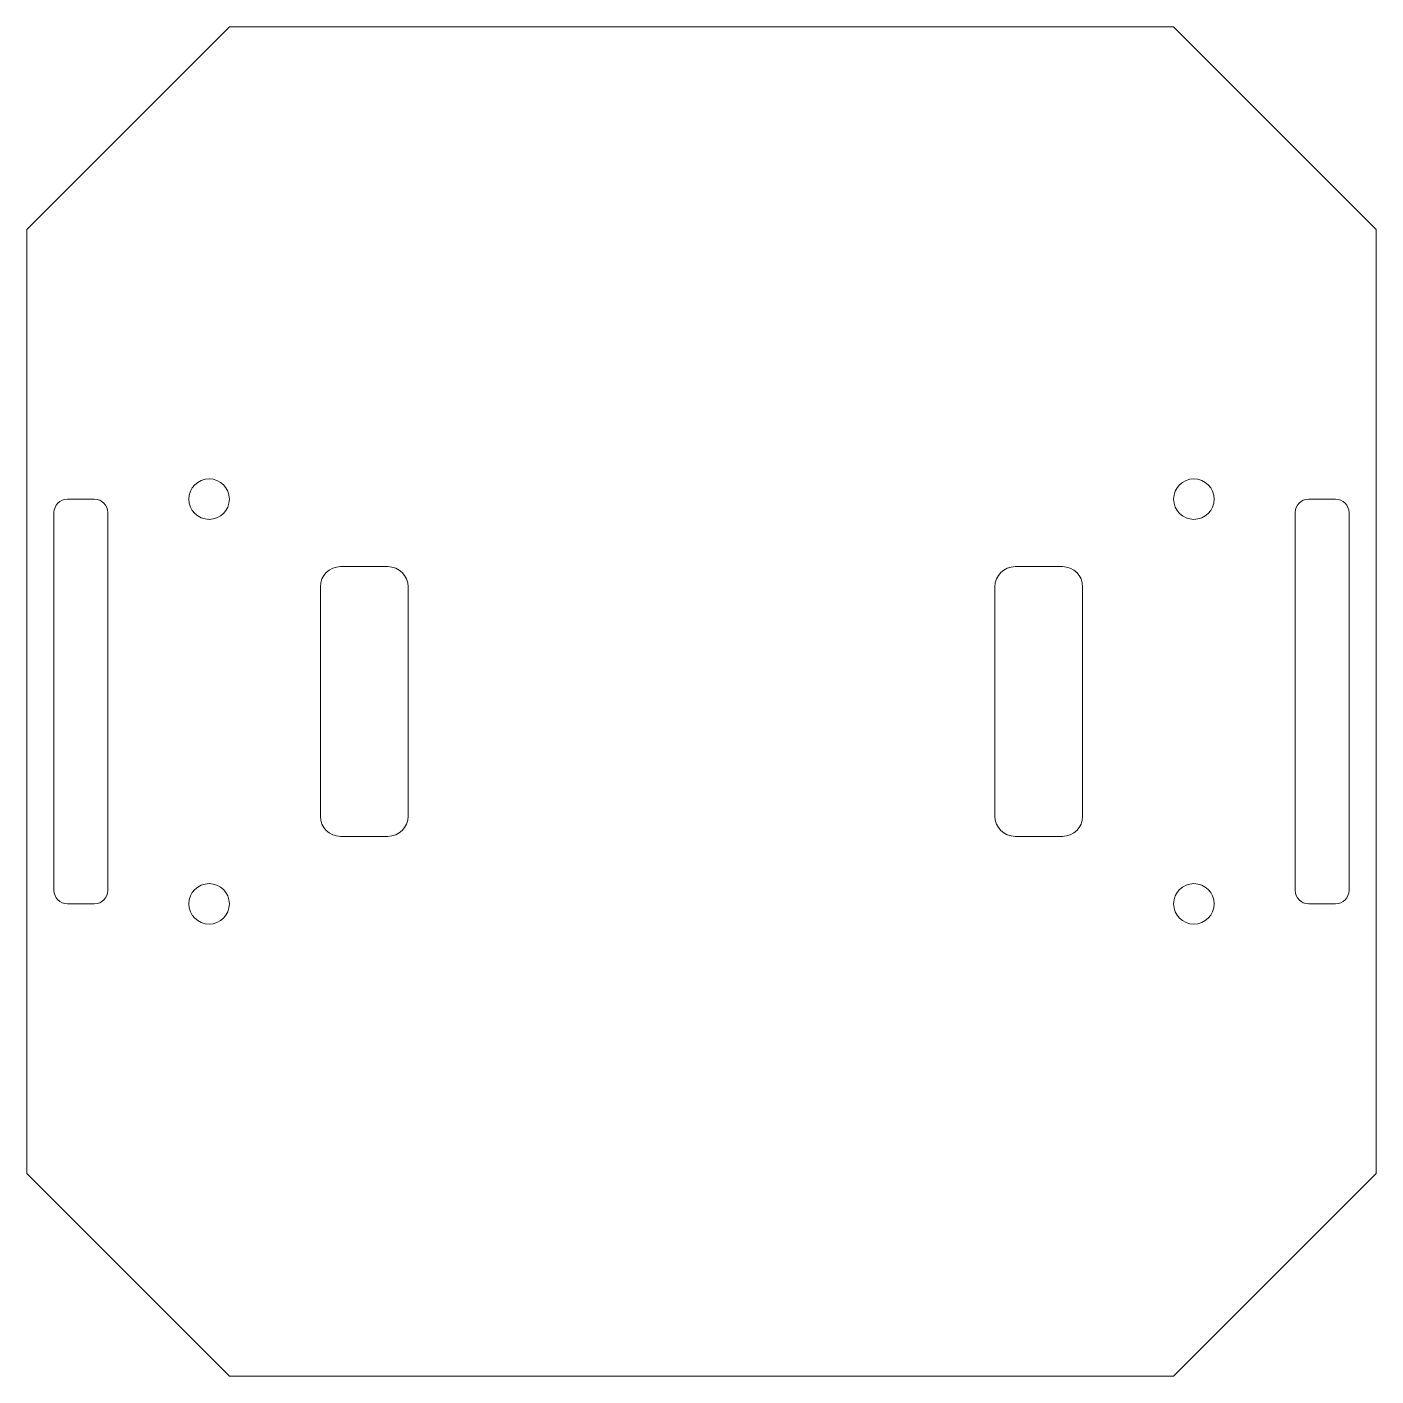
# Model space of a CAD drawing. Header units: millimetres. Extents: x 0 to 200, y 0 to 200.
import ezdxf

# ---------------------------------------------------------------- set-up
doc = ezdxf.new("R2010")
doc.units = ezdxf.units.MM

msp = doc.modelspace()

# ---------------------------------------------------------------- linework, layer by layer
at = {"color": 7, "linetype": 'Continuous', "lineweight": 15}
for p, q in [((30, 200), (0, 170)), ((170, 200), (30, 200)), ((200, 170), (170, 200)), ((0, 170), (0, 30)), ((200, 30), (200, 170)), ((10, 130), (6, 130)), ((194, 130), (190, 130)), ((4, 128), (4, 72)), ((12, 72), (12, 128)), ((188, 128), (188, 72)), ((196, 72), (196, 128)), ((53.5, 120), (46.5, 120)), ((153.5, 120), (146.5, 120)), ((43.5, 117), (43.5, 83)), ((56.5, 83), (56.5, 117)), ((143.5, 117), (143.5, 83)), ((156.5, 83), (156.5, 117)), ((46.5, 80), (53.5, 80)), ((146.5, 80), (153.5, 80)), ((6, 70), (10, 70)), ((190, 70), (194, 70)), ((0, 30), (30, 0)), ((170, 0), (200, 30)), ((30, 0), (170, 0))]:
    msp.add_line(p, q, dxfattribs=at)
for centre in [(27, 130), (173, 130), (27, 70), (173, 70)]:
    msp.add_circle(centre, 3, dxfattribs=at)
for centre, radius, start, end in [((6, 128), 2, 90, 180), ((10, 128), 2, 0, 90), ((190, 128), 2, 90, 180), ((194, 128), 2, 0, 90), ((53.5, 117), 3, 0, 90), ((153.5, 117), 3, 0, 90), ((46.5, 117), 3, 90, 180), ((146.5, 117), 3, 90, 180), ((46.5, 83), 3, 180, 270), ((53.5, 83), 3, 270, 0), ((146.5, 83), 3, 180, 270), ((153.5, 83), 3, 270, 0), ((6, 72), 2, 180, 270), ((10, 72), 2, 270, 0), ((190, 72), 2, 180, 270), ((194, 72), 2, 270, 0)]:
    msp.add_arc(centre, radius, start, end, dxfattribs=at)

doc.saveas('drawing.dxf')
